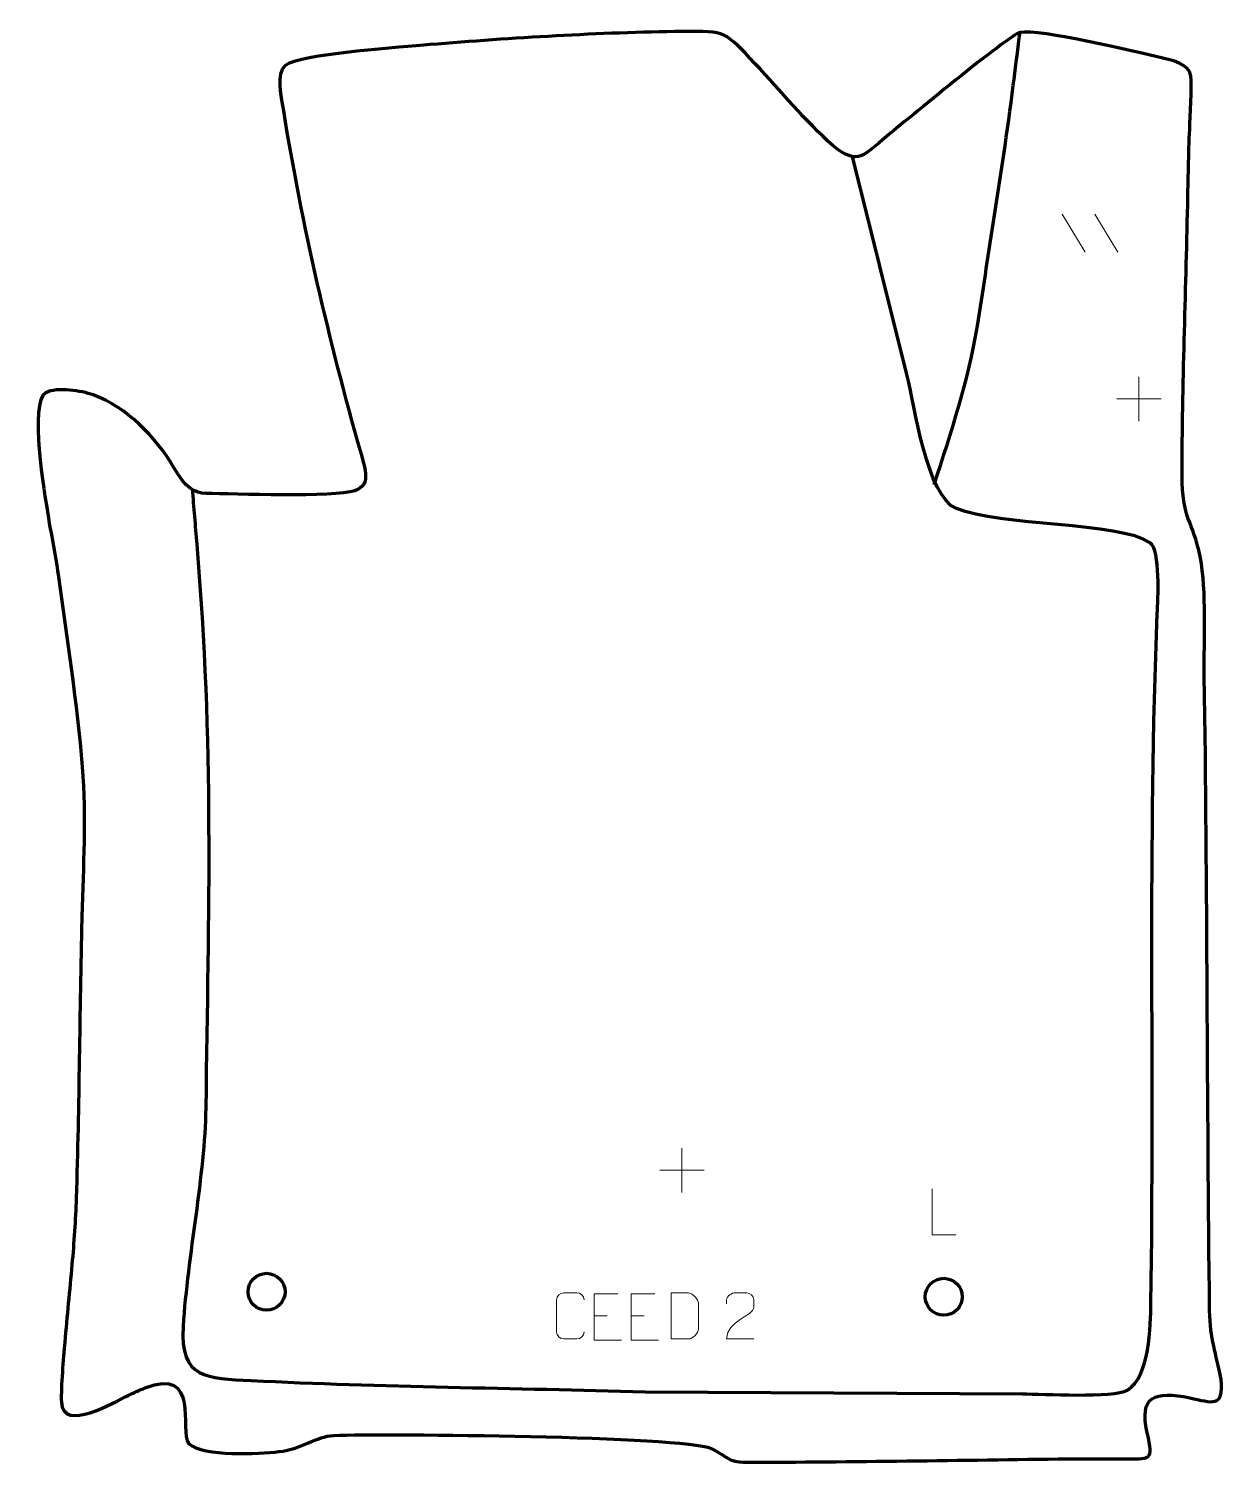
# Model space of a CAD drawing. Header units: millimetres. Extents: x -635 to 12, y -37 to 739.
import ezdxf

# ---------------------------------------------------------------- set-up
doc = ezdxf.new("R2010")
doc.units = ezdxf.units.MM
doc.header["$MEASUREMENT"] = 0
doc.layers.add('layer 1', color=7, linetype='Continuous', plot=False)
doc.layers.add('layer 2', color=7, linetype='Continuous')
doc.layers.add('layer 3', color=7, linetype='Continuous')

msp = doc.modelspace()

# ---------------------------------------------------------------- linework, layer by layer
at = {"layer": 'layer 1', "color": 250, "lineweight": 9}
for points in [[(-76.0571, 638.3148), (-76.0571, 638.3148), (-63.6928, 617.7705), (-63.6928, 617.7705)], [(-58.3272, 638.3148), (-58.3272, 638.3148), (-45.9629, 617.7705), (-45.9629, 617.7705)], [(-34.4973, 550.359), (-34.4973, 550.359), (-34.4973, 526.3811), (-34.4973, 526.3811)], [(-46.4862, 538.37), (-46.4862, 538.37), (-22.5083, 538.37), (-22.5083, 538.37)], [(-281.8036, 133.0897), (-281.8036, 133.0897), (-281.8036, 109.1118), (-281.8036, 109.1118)], [(-293.7925, 121.1007), (-293.7925, 121.1007), (-269.8146, 121.1007), (-269.8146, 121.1007)], [(-329.3451, 42.3228), (-329.3451, 42.3228), (-322.177, 42.3228), (-322.177, 42.3228)], [(-309.3451, 42.3228), (-309.3451, 42.3228), (-302.177, 42.3228), (-302.177, 42.3228)]]:
    msp.add_open_spline(points, degree=3, dxfattribs=at)
for points, knots in [([(-133.5126, 86.1758), (-133.5126, 86.1758), (-146.4617, 86.1758), (-146.4617, 86.1758), (-146.4617, 86.1758), (-146.4617, 86.1758), (-146.4617, 111.1294), (-146.4617, 111.1294)], [0, 0, 0, 0, 0.33333333, 0.33333333, 0.33333333, 0.33333333, 1, 1, 1, 1]), ([(-334.754, 33.6638), (-334.8938, 31.3404), (-336.571, 29.8608), (-338.7187, 29.85), (-338.7187, 29.85), (-341.0506, 29.8504), (-343.3825, 29.8504), (-345.714, 29.85), (-345.714, 29.85), (-347.639, 29.7446), (-349.6111, 31.6291), (-349.5999, 33.6464), (-349.5999, 33.6464), (-349.5995, 39.4165), (-349.5995, 45.1862), (-349.5999, 50.9555), (-349.5999, 50.9555), (-349.5957, 53.0936), (-347.849, 54.8128), (-345.6966, 54.7993), (-345.6966, 54.7993), (-343.3709, 54.7993), (-341.0448, 54.7993), (-338.7187, 54.7993), (-338.7187, 54.7993), (-336.7721, 54.8348), (-334.7807, 53.3433), (-334.754, 50.9057)], [0, 0, 0, 0, 0.125, 0.125, 0.125, 0.125, 0.25, 0.25, 0.25, 0.25, 0.375, 0.375, 0.375, 0.375, 0.5, 0.5, 0.5, 0.5, 0.625, 0.625, 0.625, 0.625, 0.75, 0.75, 0.75, 0.75, 1, 1, 1, 1]), ([(-287.6499, 29.8759), (-285.3181, 29.8763), (-280.3679, 29.8523), (-278.0364, 29.852), (-278.0364, 29.852), (-276.1114, 29.7466), (-272.7928, 33.2882), (-272.804, 35.3055), (-272.804, 35.3055), (-272.8044, 41.0756), (-272.8044, 43.2453), (-272.804, 49.0146), (-272.804, 49.0146), (-272.8083, 51.1527), (-276.1828, 54.8128), (-278.3352, 54.7993), (-278.3352, 54.7993), (-280.6609, 54.7993), (-285.3852, 54.7993), (-287.7113, 54.7993), (-287.7113, 54.7993), (-287.7109, 49.0524), (-287.6496, 35.6232), (-287.6499, 29.8759)], [0, 0, 0, 0, 0.14285714, 0.14285714, 0.14285714, 0.14285714, 0.28571429, 0.28571429, 0.28571429, 0.28571429, 0.42857143, 0.42857143, 0.42857143, 0.42857143, 0.57142857, 0.57142857, 0.57142857, 0.57142857, 0.71428571, 0.71428571, 0.71428571, 0.71428571, 1, 1, 1, 1]), ([(-242.8862, 29.8374), (-247.8006, 29.8377), (-252.715, 29.8377), (-257.6291, 29.8374), (-257.6291, 29.8374), (-257.6291, 39.7697), (-242.9781, 42.4109), (-242.8862, 46.7212), (-242.8862, 46.7212), (-242.8865, 48.1453), (-242.8865, 49.569), (-242.8862, 50.9923), (-242.8862, 50.9923), (-242.9031, 53.0694), (-245.0259, 54.7942), (-246.6969, 54.8115), (-246.6969, 54.8115), (-248.7701, 54.8111), (-250.843, 54.8111), (-252.9154, 54.8115), (-252.9154, 54.8115), (-254.7375, 54.828), (-257.5622, 53.0359), (-257.6291, 50.9423), (-257.6291, 50.9423), (-257.6291, 50.9423), (-257.6291, 48.8875), (-257.6291, 48.8875)], [0, 0, 0, 0, 0.125, 0.125, 0.125, 0.125, 0.25, 0.25, 0.25, 0.25, 0.375, 0.375, 0.375, 0.375, 0.5, 0.5, 0.5, 0.5, 0.625, 0.625, 0.625, 0.625, 0.75, 0.75, 0.75, 0.75, 1, 1, 1, 1]), ([(-316.4712, 54.2025), (-316.4712, 54.2025), (-329.3451, 54.2025), (-329.3451, 54.2025), (-329.3451, 54.2025), (-329.3451, 54.2025), (-329.3451, 29.2489), (-329.3451, 29.2489), (-329.3451, 29.2489), (-329.3451, 29.2489), (-314.4793, 29.2489), (-314.4793, 29.2489)], [0, 0, 0, 0, 0.25, 0.25, 0.25, 0.25, 0.5, 0.5, 0.5, 0.5, 1, 1, 1, 1]), ([(-296.4712, 54.2025), (-296.4712, 54.2025), (-309.3451, 54.2025), (-309.3451, 54.2025), (-309.3451, 54.2025), (-309.3451, 54.2025), (-309.3451, 29.2489), (-309.3451, 29.2489), (-309.3451, 29.2489), (-309.3451, 29.2489), (-294.4793, 29.2489), (-294.4793, 29.2489)], [0, 0, 0, 0, 0.25, 0.25, 0.25, 0.25, 0.5, 0.5, 0.5, 0.5, 1, 1, 1, 1])]:
    msp.add_open_spline(points, degree=3, knots=knots, dxfattribs=at)
at = {"layer": 'layer 2', "color": 250, "lineweight": 200}
for centre in [(-506.5442, 55.3438), (-140.1628, 52.6323)]:
    msp.add_ellipse(centre, major_axis=(0, 10), ratio=1, dxfattribs=at)
at = {"layer": 'layer 2', "color": 140, "lineweight": 158}
for points, knots in [([(-145.3011, 492.1643), (-135.8306, 521.4536), (-127.06, 547.2533), (-121.9062, 577.8673), (-121.9062, 577.8673), (-118.8633, 596.2477), (-116.3707, 614.7172), (-113.4064, 633.1137), (-113.4064, 633.1137), (-109.3385, 658.0788), (-105.6791, 683.074), (-102.5116, 708.1697), (-102.5116, 708.1697), (-101.4463, 716.675), (-100.3439, 725.1795), (-99.2592, 733.6827), (-99.2592, 733.6827), (-99.2592, 733.6827), (-98.8766, 736.6818), (-98.8766, 736.6818)], [0, 0, 0, 0, 0.16666667, 0.16666667, 0.16666667, 0.16666667, 0.33333333, 0.33333333, 0.33333333, 0.33333333, 0.5, 0.5, 0.5, 0.5, 0.66666667, 0.66666667, 0.66666667, 0.66666667, 1, 1, 1, 1]), ([(-546.801, 489.5939), (-545.9852, 479.6769), (-545.1694, 469.7599), (-544.3535, 459.843), (-544.3535, 459.843), (-535.1274, 351.9278), (-537.9593, 262.2116), (-539.4501, 154.9018), (-539.4501, 154.9018), (-539.9562, 118.4553), (-549.2739, 74.9227), (-551.7285, 36.5607), (-551.7285, 36.5607), (-553.5088, 8.1731), (-538.6998, 8.5644), (-514.9054, 7.3634), (-514.9054, 7.3634), (-444.4377, 3.8071), (-372.4149, 3.3123), (-301.7627, 1.3048), (-301.7627, 1.3048), (-301.7627, 1.3048), (-97.5043, 0.1497), (-97.5043, 0.1497), (-97.5043, 0.1497), (-86.8323, -0.004), (-48.096, -2.1028), (-40.7951, 2.1689), (-40.7951, 2.1689), (-28.747, 9.2181), (-28.2455, 36.9608), (-28.0387, 49.4452), (-28.0387, 49.4452), (-26.0413, 173.4007), (-29.747, 298.2148), (-24.5979, 422.4097), (-24.5979, 422.4097), (-24.2997, 429.5017), (-22.6868, 456.6381), (-28.5241, 460.617), (-28.5241, 460.617), (-44.962, 471.8217), (-110.0544, 469.4365), (-133.303, 479.0885), (-133.303, 479.0885), (-149.4677, 485.7994), (-155.8221, 534.3483), (-160.0784, 551.6383), (-160.0784, 551.6383), (-160.0784, 551.6383), (-189.4265, 669.5109), (-189.4265, 669.5109)], [0, 0, 0, 0, 0.07142857, 0.07142857, 0.07142857, 0.07142857, 0.14285714, 0.14285714, 0.14285714, 0.14285714, 0.21428571, 0.21428571, 0.21428571, 0.21428571, 0.28571429, 0.28571429, 0.28571429, 0.28571429, 0.35714286, 0.35714286, 0.35714286, 0.35714286, 0.42857143, 0.42857143, 0.42857143, 0.42857143, 0.5, 0.5, 0.5, 0.5, 0.57142857, 0.57142857, 0.57142857, 0.57142857, 0.64285714, 0.64285714, 0.64285714, 0.64285714, 0.71428571, 0.71428571, 0.71428571, 0.71428571, 0.78571429, 0.78571429, 0.78571429, 0.78571429, 0.85714286, 0.85714286, 0.85714286, 0.85714286, 1, 1, 1, 1])]:
    msp.add_open_spline(points, degree=3, knots=knots, dxfattribs=at)
at = {"layer": 'layer 3', "color": 242, "lineweight": 158}
msp.add_open_spline([(-556.8589, 501.5162), (-550.0229, 489.9439), (-545.8742, 487.4259), (-539.1308, 487.2904), (-539.1308, 487.2904), (-524.7722, 487.0018), (-469.7173, 484.9535), (-458.8534, 488.7394), (-458.8534, 488.7394), (-449.152, 492.1203), (-453.5083, 501.2768), (-457.3976, 515.2229), (-457.3976, 515.2229), (-474.3057, 576.0467), (-488.6196, 637.6182), (-498.3873, 700.0127), (-498.3873, 700.0127), (-499.3315, 706.0444), (-501.4812, 717.0844), (-494.313, 720.0822), (-494.313, 720.0822), (-482.1994, 725.1482), (-434.0084, 728.785), (-418.2293, 730.0493), (-418.2293, 730.0493), (-373.6081, 733.7346), (-326.2988, 736.6297), (-281.5312, 737.1608), (-281.5312, 737.1608), (-257.607, 737.4446), (-258.8863, 737.4243), (-242.1467, 719.7048), (-242.1467, 719.7048), (-228.0242, 704.7556), (-215.3365, 688.96), (-199.9073, 675.2358), (-199.9073, 675.2358), (-186.3394, 664.2812), (-183.2169, 670.3178), (-171.068, 680.4055), (-171.068, 680.4055), (-161.5048, 688.2995), (-104.8186, 735.2152), (-98.8766, 736.6818), (-98.8766, 736.6818), (-88.3406, 738.6985), (-36.4192, 726.2034), (-22.2867, 722.9592), (-22.2867, 722.9592), (-17.1476, 721.7795), (-7.2752, 719.6237), (-6.4725, 713.2671), (-6.4725, 713.2671), (-5.7179, 707.2909), (-6.7916, 691.096), (-7.0749, 684.3949), (-7.0749, 684.3949), (-7.6534, 670.7159), (-7.8698, 657.0831), (-8.147, 643.3954), (-8.147, 643.3954), (-9.1584, 594.7439), (-11.1144, 545.8767), (-11.187, 497.2387), (-11.187, 497.2387), (-11.2228, 473.243), (-5.4429, 472.7852), (-1.3524, 453.1102), (-1.3524, 453.1102), (2.2364, 433.6947), (0.5274, 408.6702), (0.8476, 388.4491), (0.8476, 388.4491), (2.5463, 274.0212), (2.3771, 159.5807), (3.6879, 45.1497), (3.6879, 45.1497), (4.1423, 29.3519), (7.1707, 22.4739), (9.8878, 7.9028), (9.8878, 7.9028), (11.6798, -7.5035), (4.9943, -4.6834), (-7.0005, -1.973), (-7.0005, -1.973), (-26.1047, 1.6795), (-34.5961, -0.8325), (-30.033, -20.9922), (-30.033, -20.9922), (-26.5223, -36.5026), (-27.3671, -34.9231), (-44.5955, -35.0353), (-44.5955, -35.0353), (-52.1685, -35.0846), (-59.7373, -34.9037), (-67.2984, -34.9511), (-67.2984, -34.9511), (-125.5016, -35.638), (-183.7909, -36.716), (-241.9897, -36.8758), (-241.9897, -36.8758), (-257.5749, -36.9186), (-253.6183, -36.1129), (-265.9142, -29.3744), (-265.9142, -29.3744), (-282.3042, -22.6718), (-442.2396, -21.2297), (-470.0937, -22.3664), (-470.0937, -22.3664), (-480.1008, -22.7748), (-486.9175, -29.8472), (-499.8458, -31.1466), (-499.8458, -31.1466), (-510.9533, -32.2631), (-540.3537, -33.9773), (-548.8643, -26.8073), (-548.8643, -26.8073), (-553.5394, -19.6315), (-542.6305, 14.9522), (-572.1854, 3.3992), (-572.1854, 3.3992), (-575.3552, 2.1601), (-578.4252, 0.6395), (-581.516, -0.7854), (-581.516, -0.7854), (-588.5861, -3.9879), (-616.8119, -21.2704), (-617.5518, -4.2953), (-617.5518, -4.2953), (-617.934, 4.4737), (-616.4529, 19.0429), (-615.7099, 28.0449), (-615.7099, 28.0449), (-614.5497, 42.1012), (-613.1075, 56.0991), (-611.85, 70.1378), (-611.85, 70.1378), (-610.7933, 82.1301), (-609.9352, 94.0199), (-609.5381, 106.056), (-609.5381, 106.056), (-607.9841, 156.3418), (-607.703, 206.662), (-606.5185, 256.9574), (-606.5185, 256.9574), (-606.5185, 256.9574), (-606.4833, 258.4513), (-606.4833, 258.4513), (-606.4833, 258.4513), (-605.7452, 286.369), (-604.1415, 311.2982), (-606.3092, 339.3901), (-606.3092, 339.3901), (-609.0133, 373.7208), (-614.6648, 409.0869), (-619.3073, 443.3213), (-619.3073, 443.3213), (-620.7523, 453.9773), (-623.2436, 465.4853), (-624.9582, 476.298), (-624.9582, 476.298), (-626.6023, 486.601), (-635.2718, 536.6893), (-625.991, 541.6783), (-625.991, 541.6783), (-619.8115, 545.0002), (-606.7836, 542.8384), (-600.3381, 540.5265), (-600.3381, 540.5265), (-582.2909, 534.053), (-566.4281, 517.7889), (-556.8589, 501.5162)], degree=3, knots=[0, 0, 0, 0, 0.02272727, 0.02272727, 0.02272727, 0.02272727, 0.04545455, 0.04545455, 0.04545455, 0.04545455, 0.06818182, 0.06818182, 0.06818182, 0.06818182, 0.09090909, 0.09090909, 0.09090909, 0.09090909, 0.11363636, 0.11363636, 0.11363636, 0.11363636, 0.13636364, 0.13636364, 0.13636364, 0.13636364, 0.15909091, 0.15909091, 0.15909091, 0.15909091, 0.18181818, 0.18181818, 0.18181818, 0.18181818, 0.20454545, 0.20454545, 0.20454545, 0.20454545, 0.22727273, 0.22727273, 0.22727273, 0.22727273, 0.25, 0.25, 0.25, 0.25, 0.27272727, 0.27272727, 0.27272727, 0.27272727, 0.29545455, 0.29545455, 0.29545455, 0.29545455, 0.31818182, 0.31818182, 0.31818182, 0.31818182, 0.34090909, 0.34090909, 0.34090909, 0.34090909, 0.36363636, 0.36363636, 0.36363636, 0.36363636, 0.38636364, 0.38636364, 0.38636364, 0.38636364, 0.40909091, 0.40909091, 0.40909091, 0.40909091, 0.43181818, 0.43181818, 0.43181818, 0.43181818, 0.45454545, 0.45454545, 0.45454545, 0.45454545, 0.47727273, 0.47727273, 0.47727273, 0.47727273, 0.5, 0.5, 0.5, 0.5, 0.52272727, 0.52272727, 0.52272727, 0.52272727, 0.54545455, 0.54545455, 0.54545455, 0.54545455, 0.56818182, 0.56818182, 0.56818182, 0.56818182, 0.59090909, 0.59090909, 0.59090909, 0.59090909, 0.61363636, 0.61363636, 0.61363636, 0.61363636, 0.63636364, 0.63636364, 0.63636364, 0.63636364, 0.65909091, 0.65909091, 0.65909091, 0.65909091, 0.68181818, 0.68181818, 0.68181818, 0.68181818, 0.70454545, 0.70454545, 0.70454545, 0.70454545, 0.72727273, 0.72727273, 0.72727273, 0.72727273, 0.75, 0.75, 0.75, 0.75, 0.77272727, 0.77272727, 0.77272727, 0.77272727, 0.79545455, 0.79545455, 0.79545455, 0.79545455, 0.81818182, 0.81818182, 0.81818182, 0.81818182, 0.84090909, 0.84090909, 0.84090909, 0.84090909, 0.86363636, 0.86363636, 0.86363636, 0.86363636, 0.88636364, 0.88636364, 0.88636364, 0.88636364, 0.90909091, 0.90909091, 0.90909091, 0.90909091, 0.93181818, 0.93181818, 0.93181818, 0.93181818, 0.95454545, 0.95454545, 0.95454545, 0.95454545, 1, 1, 1, 1], dxfattribs=at)

doc.saveas('drawing.dxf')
